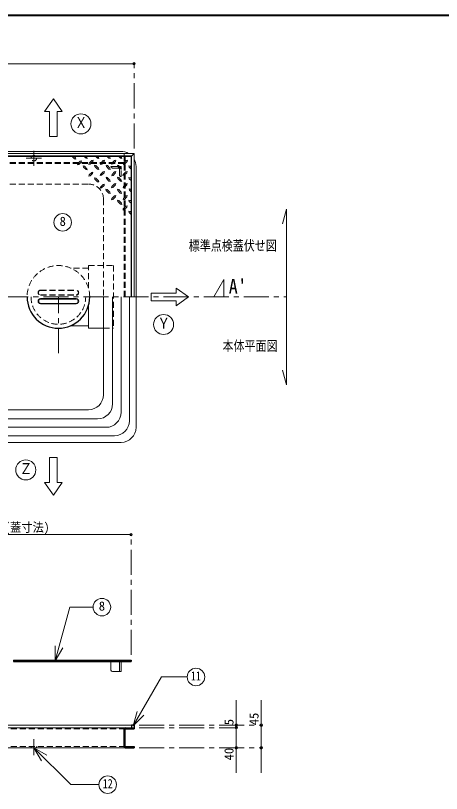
# Model space of a CAD drawing. Units: millimetres at full size, sheet at 1:10; details may follow other scales. Extents: x -2039 to 2011, y -1414 to 1396.
# Drawn here: x -904 to -54, y -156 to 1396 of the extents above; entities that cross this region are included whole.
import ezdxf
from ezdxf.enums import TextEntityAlignment as Align

# ---------------------------------------------------------------- set-up
doc = ezdxf.new("R2010")
doc.units = ezdxf.units.MM
doc.header["$LTSCALE"] = 10
doc.header["$PDMODE"] = 32
doc.header["$PDSIZE"] = 5
doc.linetypes.add('CHAIN1', pattern=[8, 5, -1, 1, -1])
doc.linetypes.add('DASHED1', pattern=[1.8, 1.2, -0.6])
doc.layers.add('0-0_ﾚｲﾔ1', color=4, linetype='Continuous', lineweight=9)
doc.styles.add('ＭＳ ゴシック', font='')
doc.styles.get('ＭＳ ゴシック').set_extended_font_data('MS Gothic')

msp = doc.modelspace()

# ---------------------------------------------------------------- linework, layer by layer
at = {"layer": '0-0_ﾚｲﾔ1', "color": 1, "lineweight": 40}
msp.add_line((2011.23, 1395.55), (-2038.77, 1395.55), dxfattribs=at)
at = {"layer": '0-0_ﾚｲﾔ1'}
for p, q in [((-667.77, 1299.55), (-1689.77, 1299.55)), ((-693.77, 1124.55), (-1663.77, 1124.55)), ((-791.33, 1114.55), (-786.47, 1109.81)), ((-778.19, 1098.32), (-773.13, 1103.38)), ((-767.18, 1114.55), (-763.57, 1110.94)), ((-761, 1110.29), (-763.57, 1110.94)), ((-763.49, 1114.55), (-761.72, 1112.78)), ((-761.72, 1112.78), (-761, 1110.29)), ((-757.22, 1101.37), (-757.86, 1098.88)), ((-755.29, 1099.52), (-750.23, 1104.59)), ((-744.28, 1114.55), (-740.67, 1110.94)), ((-738.1, 1110.21), (-740.67, 1110.94)), ((-740.51, 1114.55), (-738.74, 1112.78)), ((-738.74, 1112.78), (-738.1, 1110.21)), ((-734.32, 1101.29), (-734.96, 1098.8)), ((-732.39, 1099.44), (-727.33, 1104.51)), ((-721.65, 1114.55), (-718.25, 1111.02)), ((-715.68, 1110.37), (-718.25, 1111.02)), ((-718.01, 1114.55), (-716.32, 1112.86)), ((-716.32, 1112.86), (-715.68, 1110.37)), ((-711.9, 1101.45), (-712.54, 1098.96)), ((-709.97, 1099.61), (-704.91, 1104.67)), ((-698.4, 1114.55), (-694.78, 1110.94)), ((-692.21, 1110.21), (-694.78, 1110.94)), ((-694.7, 1114.55), (-692.93, 1112.78)), ((-692.93, 1112.78), (-692.21, 1110.21)), ((-688.43, 1101.29), (-689.08, 1098.8)), ((-686.51, 1099.44), (-681.44, 1104.51)), ((-780.12, 1100.17), (-780.76, 1097.68)), ((-778.19, 1098.32), (-780.76, 1097.68)), ((-768.63, 1093.42), (-769.27, 1095.99)), ((-766.78, 1095.35), (-769.27, 1095.99)), ((-768.63, 1093.42), (-763.57, 1088.36)), ((-766.78, 1095.35), (-761.72, 1090.2)), ((-761, 1087.71), (-763.57, 1088.36)), ((-761.72, 1090.2), (-761, 1087.71)), ((-755.29, 1099.52), (-757.86, 1098.88)), ((-745.73, 1094.62), (-746.37, 1097.19)), ((-743.88, 1096.55), (-746.37, 1097.19)), ((-745.73, 1094.62), (-740.67, 1089.56)), ((-743.88, 1096.55), (-738.82, 1091.41)), ((-738.1, 1088.92), (-740.67, 1089.56)), ((-738.82, 1091.41), (-738.1, 1088.92)), ((-732.39, 1099.44), (-734.96, 1098.8)), ((-722.83, 1094.54), (-723.47, 1097.11)), ((-720.98, 1096.47), (-723.47, 1097.11)), ((-722.83, 1094.54), (-717.76, 1089.48)), ((-720.98, 1096.47), (-715.92, 1091.33)), ((-715.19, 1088.84), (-717.76, 1089.48)), ((-715.92, 1091.33), (-715.19, 1088.84)), ((-709.97, 1099.61), (-712.54, 1098.96)), ((-700.41, 1094.7), (-701.05, 1097.27)), ((-698.56, 1096.63), (-701.05, 1097.27)), ((-700.41, 1094.7), (-695.35, 1089.64)), ((-698.56, 1096.63), (-693.5, 1091.49)), ((-692.77, 1089), (-695.35, 1089.64)), ((-693.5, 1091.49), (-692.77, 1089)), ((-686.51, 1099.44), (-689.08, 1098.8)), ((-675.82, 1094.94), (-678.39, 1095.59)), ((-677.67, 1093.02), (-678.39, 1095.59)), ((-677.67, 1093.02), (-673.77, 1089.12)), ((-675.82, 1094.94), (-673.77, 1092.6)), ((-663.77, 834.55), (-663.77, 1094.55)), ((-757.46, 1077.67), (-758.1, 1075.18)), ((-755.53, 1075.82), (-758.1, 1075.18)), ((-755.53, 1075.82), (-750.47, 1080.88)), ((-745.89, 1069.39), (-746.53, 1071.96)), ((-744.04, 1071.32), (-746.53, 1071.96)), ((-744.04, 1071.32), (-738.98, 1066.18)), ((-734.56, 1078.87), (-735.2, 1076.38)), ((-732.63, 1077.02), (-735.2, 1076.38)), ((-732.63, 1077.02), (-727.57, 1082.09)), ((-722.99, 1070.6), (-723.63, 1073.17)), ((-721.14, 1072.52), (-723.63, 1073.17)), ((-722.99, 1070.6), (-717.93, 1065.53)), ((-721.14, 1072.52), (-716.08, 1067.38)), ((-711.66, 1078.79), (-712.3, 1076.3)), ((-709.73, 1076.94), (-712.3, 1076.3)), ((-709.73, 1076.94), (-704.67, 1082.01)), ((-700.09, 1070.52), (-700.73, 1073.09)), ((-698.24, 1072.44), (-700.73, 1073.09)), ((-700.09, 1070.52), (-695.02, 1065.45)), ((-698.24, 1072.44), (-693.18, 1067.3)), ((-689.24, 1078.95), (-689.88, 1076.46)), ((-687.31, 1077.11), (-689.88, 1076.46)), ((-687.31, 1077.11), (-682.25, 1082.17)), ((-675.34, 1071.96), (-677.91, 1072.61)), ((-677.18, 1070.03), (-677.91, 1072.61)), ((-675.34, 1071.96), (-673.77, 1070.4)), ((-745.89, 1069.39), (-740.83, 1064.33)), ((-738.26, 1063.69), (-740.83, 1064.33)), ((-738.98, 1066.18), (-738.26, 1063.69)), ((-732.79, 1051.79), (-727.73, 1056.86)), ((-715.35, 1064.89), (-717.93, 1065.53)), ((-716.08, 1067.38), (-715.35, 1064.89)), ((-711.82, 1054.85), (-712.46, 1052.36)), ((-709.89, 1053), (-704.83, 1058.06)), ((-692.45, 1064.81), (-695.02, 1065.45)), ((-693.18, 1067.3), (-692.45, 1064.81)), ((-688.92, 1054.77), (-689.56, 1052.27)), ((-686.99, 1052.92), (-681.93, 1057.98)), ((-677.18, 1070.03), (-673.77, 1066.62)), ((-734.72, 1053.64), (-735.36, 1051.15)), ((-732.79, 1051.79), (-735.36, 1051.15)), ((-723.15, 1046.65), (-723.79, 1049.22)), ((-721.3, 1048.58), (-723.79, 1049.22)), ((-723.15, 1046.65), (-718.09, 1041.59)), ((-721.3, 1048.58), (-716.24, 1043.44)), ((-715.51, 1040.94), (-718.09, 1041.59)), ((-716.24, 1043.44), (-715.51, 1040.94)), ((-709.89, 1053), (-712.46, 1052.36)), ((-700.25, 1046.57), (-700.89, 1049.14)), ((-698.4, 1048.5), (-700.89, 1049.14)), ((-700.25, 1046.57), (-695.18, 1041.51)), ((-698.4, 1048.5), (-693.34, 1043.36)), ((-692.61, 1040.86), (-695.18, 1041.51)), ((-693.34, 1043.36), (-692.61, 1040.86)), ((-686.99, 1052.92), (-689.56, 1052.27)), ((-675.01, 1049.14), (-677.59, 1049.78)), ((-676.94, 1047.21), (-677.59, 1049.78)), ((-676.94, 1047.21), (-673.77, 1044.04)), ((-675.01, 1049.14), (-673.77, 1047.9)), ((-711.98, 1030.9), (-712.62, 1028.41)), ((-710.05, 1029.05), (-712.62, 1028.41)), ((-710.05, 1029.05), (-704.99, 1034.11)), ((-698, 1026.56), (-700.57, 1027.2)), ((-699.85, 1024.63), (-700.57, 1027.2)), ((-699.85, 1024.63), (-694.78, 1019.65)), ((-698, 1026.56), (-692.93, 1021.5)), ((-689.08, 1030.82), (-689.72, 1028.33)), ((-687.15, 1028.97), (-689.72, 1028.33)), ((-687.15, 1028.97), (-682.09, 1034.03)), ((-675.42, 1026.88), (-677.99, 1027.52)), ((-677.26, 1024.95), (-677.99, 1027.52)), ((-677.26, 1024.95), (-673.77, 1021.32)), ((-675.42, 1026.88), (-673.77, 1025.23)), ((-692.21, 1018.93), (-694.78, 1019.65)), ((-692.93, 1021.5), (-692.21, 1018.93)), ((-689.16, 1010.41), (-689.8, 1007.84)), ((-687.23, 1008.56), (-689.8, 1007.84)), ((-689.16, 1010.41), (-684.1, 1015.47)), ((-687.23, 1008.56), (-682.25, 1013.62)), ((-675.82, 1004.62), (-678.39, 1005.27)), ((-677.67, 1002.69), (-678.39, 1005.27)), ((-677.67, 1002.69), (-673.77, 998.64)), ((-675.82, 1004.62), (-673.77, 1002.57)), ((-854.27, 831.05), (-783.27, 831.05)), ((-710.56, 621.34), (-710.56, 834.55)), ((-676.98, 587.76), (-676.98, 834.55)), ((-854.27, 821.05), (-783.27, 821.05)), ((-758.77, 817.05), (-758.77, 772.05)), ((-758.77, 777.05), (-794.27, 777.05)), ((-758.77, 772.05), (-728.77, 772.05)), ((-740.56, 591.34), (-1616.98, 591.34)), ((-706.98, 557.76), (-1650.56, 557.76)), ((-1178.77, 360.55), (-673.77, 360.55)), ((-713.77, 90.35), (-713.77, 107.35)), ((-710.77, 87.35), (-696.77, 87.35)), ((-463.77, 30.55), (-463.77, -24.45)), ((-413.77, 30.55), (-413.77, -114.45)), ((-1684.77, -19.45), (-672.77, -19.45)), ((-687.77, -24.45), (-685.47, -24.45)), ((-463.77, -24.45), (-463.77, -114.45))]:
    msp.add_line(p, q, dxfattribs=at)
at = {"layer": '0-0_ﾚｲﾔ1', "linetype": 'CHAIN1'}
for p, q in [((-667.77, 1130.55), (-667.77, 1299.55)), ((-867.77, 1096.05), (-867.77, 1126.05)), ((-852.77, 1111.05), (-882.77, 1111.05)), ((-1968.77, 834.55), (-363.77, 834.55)), ((-818.77, 722.05), (-818.77, 834.55)), ((-673.77, 120.55), (-673.77, 360.55)), ((-657.77, -19.45), (-413.77, -19.45)), ((-657.77, -24.45), (-463.77, -24.45)), ((-867.77, -79.45), (-867.77, -47.15)), ((-657.77, -64.45), (-413.77, -64.45))]:
    msp.add_line(p, q, dxfattribs=at)
at = {"layer": '0-0_ﾚｲﾔ1', "color": 7, "lineweight": 18}
for p, q in [((-828.77, 1229.55), (-846.27, 1204.55)), ((-828.77, 1229.55), (-811.27, 1204.55)), ((-821.27, 1154.55), (-821.27, 1204.55)), ((-811.27, 1204.55), (-821.27, 1204.55)), ((-821.27, 1154.55), (-836.27, 1154.55)), ((-667.77, 1120.55), (-1689.77, 1120.55)), ((-673.77, 1114.55), (-667.77, 1120.55)), ((-667.77, 834.55), (-667.77, 1120.55)), ((-672.77, 1115.55), (-1684.77, 1115.55)), ((-687.77, 1115.55), (-687.77, 1114.55)), ((-672.77, 834.55), (-672.77, 1115.55)), ((-363.77, 1009.55), (-371.53, 980.57)), ((-363.77, 1009.55), (-363.77, 659.55)), ((-633.77, 827.05), (-633.77, 842.05)), ((-558.77, 834.55), (-583.77, 852.05)), ((-728.77, 639.55), (-728.77, 834.55)), ((-663.77, 834.55), (-663.77, 574.55)), ((-633.77, 827.05), (-583.77, 827.05)), ((-558.77, 834.55), (-583.77, 817.05)), ((-583.77, 817.05), (-583.77, 827.05)), ((-363.77, 659.55), (-371.53, 688.53)), ((-933.77, 609.55), (-758.77, 609.55)), ((-693.77, 544.55), (-1663.77, 544.55)), ((-836.27, 514.55), (-821.27, 514.55)), ((-836.27, 514.55), (-836.27, 464.55)), ((-828.77, 439.55), (-846.27, 464.55)), ((-846.27, 464.55), (-836.27, 464.55)), ((-828.77, 439.55), (-811.27, 464.55)), ((-824.89, 108.92), (-824.89, 138.92)), ((-824.89, 108.92), (-809.89, 134.9)), ((-696.77, 107.35), (-696.77, 87.35)), ((-693.77, 107.35), (-693.77, 87.35)), ((-693.77, 87.35), (-696.77, 87.35)), ((-669.23, -20.82), (-661.47, 8.15)), ((-669.23, -20.82), (-648.02, 0.39)), ((-1669.77, -24.45), (-687.77, -24.45)), ((-687.77, -26.75), (-687.77, -24.45)), ((-1669.77, -64.45), (-687.77, -64.45)), ((-867.77, -64.45), (-841.79, -79.45)), ((-867.77, -64.45), (-852.77, -90.43)), ((-687.77, -64.45), (-687.77, -62.15))]:
    msp.add_line(p, q, dxfattribs=at)
at = {"layer": '0-0_ﾚｲﾔ1', "linetype": 'DASHED1'}
for p, q in [((-687.77, 1115.55), (-687.77, 1120.55)), ((-685.47, 834.55), (-685.47, 1120.55)), ((-687.77, 1102.85), (-1669.77, 1102.85)), ((-687.77, 834.55), (-687.77, 1114.55)), ((-687.77, 1100.55), (-1669.77, 1100.55)), ((-933.77, 1059.55), (-758.77, 1059.55)), ((-728.77, 1029.55), (-728.77, 834.55)), ((-758.77, 892.05), (-794.27, 892.05)), ((-758.77, 852.05), (-758.77, 897.05)), ((-854.27, 848.05), (-783.27, 848.05)), ((-854.27, 847.55), (-783.27, 847.55)), ((-854.27, 838.55), (-783.27, 838.55)), ((-854.27, 838.05), (-783.27, 838.05)), ((-728.77, 772.05), (-708.77, 772.05)), ((-1669.77, -26.75), (-687.77, -26.75)), ((-1669.77, -62.15), (-687.77, -62.15)), ((-873.27, -64.45), (-873.27, -62.15)), ((-862.27, -64.45), (-862.27, -62.15))]:
    msp.add_line(p, q, dxfattribs=at)
at = {"layer": '0-0_ﾚｲﾔ1', "color": 5, "lineweight": 25}
for p, q in [((-673.77, 1114.55), (-1683.77, 1114.55)), ((-673.77, 1114.55), (-673.77, 834.55)), ((-854.27, 830.55), (-783.27, 830.55)), ((-854.27, 821.55), (-783.27, 821.55)), ((-908.27, 110.55), (-673.77, 110.55)), ((-673.77, 110.55), (-673.77, 107.35)), ((-687.77, -62.15), (-687.77, -26.75)), ((-685.47, -24.45), (-667.77, -24.45)), ((-685.47, -61), (-685.47, -27.9)), ((-684.32, -26.75), (-667.77, -26.75)), ((-667.77, -19.45), (-672.77, -19.45)), ((-672.77, -19.45), (-672.77, -24.45)), ((-667.77, -19.45), (-667.77, -26.75)), ((-685.47, -64.45), (-667.77, -64.45)), ((-684.32, -62.15), (-667.77, -62.15)), ((-667.77, -62.15), (-667.77, -64.45))]:
    msp.add_line(p, q, dxfattribs=at)
at = {"layer": '0-0_ﾚｲﾔ1', "color": 7, "linetype": 'DASHED1', "lineweight": 18}
for p, q in [((-713.77, 1094.55), (-693.77, 1094.55)), ((-710.77, 1091.55), (-699.77, 1091.55)), ((-696.77, 1088.55), (-696.77, 1077.55)), ((-693.77, 1074.55), (-693.77, 1094.55))]:
    msp.add_line(p, q, dxfattribs=at)
at = {"layer": '0-0_ﾚｲﾔ1', "color": 3, "lineweight": 18}
for p, q in [((-693.77, 604.55), (-693.77, 834.55)), ((-723.77, 574.55), (-1633.77, 574.55))]:
    msp.add_line(p, q, dxfattribs=at)
at = {"layer": '0-0_ﾚｲﾔ1', "color": 7, "lineweight": 18}
for points in [[(-836.27, 1154.55), (-836.27, 1204.55), (-846.27, 1204.55)], [(-633.77, 842.05), (-583.77, 842.05), (-583.77, 852.05)], [(-821.27, 514.55), (-821.27, 464.55), (-811.27, 464.55)], [(-824.89, 108.92), (-796.19, 216.02), (-749.39, 216.02)], [(-669.23, -20.82), (-612.9, 76.74), (-561.76, 76.74)], [(-867.77, -64.45), (-794.22, -138), (-737.77, -138)]]:
    msp.add_lwpolyline(points, dxfattribs=at)
at = {"layer": '0-0_ﾚｲﾔ1'}
for points in [[(-787.51, 1114.55), (-784.62, 1111.66), (-783.9, 1109.09), (-786.47, 1109.81)], [(-780.12, 1100.17), (-774.98, 1105.31), (-772.49, 1105.95), (-773.13, 1103.38)], [(-757.22, 1101.37), (-752.08, 1106.52), (-749.59, 1107.16), (-750.23, 1104.59)], [(-734.32, 1101.29), (-729.18, 1106.44), (-726.68, 1107.08), (-727.33, 1104.51)], [(-711.9, 1101.45), (-706.76, 1106.6), (-704.26, 1107.24), (-704.91, 1104.67)], [(-688.43, 1101.29), (-683.29, 1106.44), (-680.8, 1107.08), (-681.44, 1104.51)], [(-757.46, 1077.67), (-752.32, 1082.81), (-749.83, 1083.45), (-750.47, 1080.88)], [(-734.56, 1078.87), (-729.42, 1084.02), (-726.93, 1084.66), (-727.57, 1082.09)], [(-711.66, 1078.79), (-706.51, 1083.94), (-704.02, 1084.58), (-704.67, 1082.01)], [(-689.24, 1078.95), (-684.1, 1084.1), (-681.6, 1084.74), (-682.25, 1082.17)], [(-734.72, 1053.64), (-729.58, 1058.78), (-727.09, 1059.43), (-727.73, 1056.86)], [(-711.82, 1054.85), (-706.68, 1059.99), (-704.18, 1060.63), (-704.83, 1058.06)], [(-688.92, 1054.77), (-683.77, 1059.91), (-681.28, 1060.55), (-681.93, 1057.98)], [(-711.98, 1030.9), (-706.84, 1036.04), (-704.35, 1036.69), (-704.99, 1034.11)], [(-689.08, 1030.82), (-683.93, 1035.96), (-681.44, 1036.61), (-682.09, 1034.03)], [(-684.1, 1015.47), (-681.52, 1016.19), (-682.25, 1013.62)]]:
    msp.add_lwpolyline(points, dxfattribs=at)
at = {"layer": '0-0_ﾚｲﾔ1', "linetype": 'DASHED1'}
msp.add_lwpolyline([(-758.77, 897.05), (-708.77, 897.05), (-708.77, 772.05)], dxfattribs=at)
at = {"layer": '0-0_ﾚｲﾔ1', "linetype": 'CHAIN1'}
msp.add_lwpolyline([(-508.77, 834.55), (-488.77, 869.55), (-488.77, 834.55)], dxfattribs=at)
at = {"layer": '0-0_ﾚｲﾔ1', "color": 5, "lineweight": 25}
msp.add_lwpolyline([(-908.27, 110.55), (-908.27, 107.35), (-673.77, 107.35)], dxfattribs=at)
at = {"layer": '0-0_ﾚｲﾔ1', "color": 7, "lineweight": 18}
for centre, radius in [((-773.77, 1179.55), 20), ((-810.08, 983.19), 17.5), ((-608.77, 779.55), 20), ((-883.77, 489.55), 20), ((-731.89, 216.02), 17.5), ((-544.26, 76.74), 17.5), ((-720.27, -138), 17.5)]:
    msp.add_circle(centre, radius, dxfattribs=at)
at = {"layer": '0-0_ﾚｲﾔ1', "linetype": 'DASHED1'}
msp.add_circle((-867.77, 1111.05), 5.5, dxfattribs=at)
at = {"layer": '0-0_ﾚｲﾔ1'}
for centre, radius, start, end in [((-693.77, 1094.55), 30, 60.07357, 90), ((-693.77, 1094.55), 30, 0, 29.92643), ((-854.27, 826.05), 5, 90, 270), ((-783.27, 826.05), 5, 270, 90), ((-740.56, 621.34), 30, 270, 0), ((-706.98, 587.76), 30, 270, 0), ((-710.77, 90.35), 3, 180, 270)]:
    msp.add_arc(centre, radius, start, end, dxfattribs=at)
at = {"layer": '0-0_ﾚｲﾔ1', "color": 7, "linetype": 'DASHED1', "lineweight": 18}
for centre, radius, start, end in [((-710.77, 1094.55), 3, 180, 270), ((-699.77, 1088.55), 3, 0, 90), ((-693.77, 1077.55), 3, 180, 270), ((-818.77, 834.55), 54.5, 180, 360)]:
    msp.add_arc(centre, radius, start, end, dxfattribs=at)
at = {"layer": '0-0_ﾚｲﾔ1', "linetype": 'DASHED1'}
for centre, radius, start, end in [((-758.77, 1029.55), 30, 0, 90), ((-818.77, 834.55), 62.5, 0, 180), ((-854.27, 843.05), 5, 90, 270), ((-854.27, 843.05), 4.5, 90, 270), ((-783.27, 843.05), 5, 270, 90), ((-783.27, 843.05), 4.5, 270, 90)]:
    msp.add_arc(centre, radius, start, end, dxfattribs=at)
at = {"layer": '0-0_ﾚｲﾔ1', "color": 5, "lineweight": 25}
for centre, radius, start, end in [((-818.77, 834.55), 62.5, 180, 360), ((-854.27, 826.05), 4.5, 90, 270), ((-783.27, 826.05), 4.5, 270, 90), ((-685.47, -26.75), 2.3, 90, 180), ((-684.32, -27.9), 1.15, 90, 180), ((-684.32, -61), 1.15, 180, 270), ((-685.47, -62.15), 2.3, 180, 270)]:
    msp.add_arc(centre, radius, start, end, dxfattribs=at)
at = {"layer": '0-0_ﾚｲﾔ1', "color": 7, "lineweight": 18}
for centre in [(-758.77, 639.55), (-693.77, 574.55)]:
    msp.add_arc(centre, 30, 270, 0, dxfattribs=at)
at = {"layer": '0-0_ﾚｲﾔ1', "color": 3, "lineweight": 18}
msp.add_arc((-723.77, 604.55), 30, 270, 0, dxfattribs=at)
at = {"layer": '0-0_ﾚｲﾔ1', "color": 1}
for p in [(-667.77, 1299.55), (-673.77, 360.55), (-463.77, -19.45), (-463.77, -24.45), (-413.77, -19.45), (-463.77, -64.45), (-413.77, -64.45)]:
    msp.add_point(p, dxfattribs=at)

# ---------------------------------------------------------------- texts
at = {"layer": '0-0_ﾚｲﾔ1', "color": 7, "style": 'ＭＳ ゴシック'}
for s, height, width, p in [('Ｘ', 21.99, 0.85, (-786.27, 1164.55)), ('標準点検蓋伏せ図', 20.16, 0.8, (-558.77, 920.8)), ("A'", 29.33, 0.9, (-478.77, 832.05)), ('Ｙ', 21.99, 0.85, (-621.27, 764.55)), ('本体平面図', 20.16, 0.8, (-491.27, 720.8)), ('Ｚ', 21.99, 0.85, (-896.27, 474.55)), ('560×505(蓋寸法)', 18.33, 0.9, (-1016.27, 360.55)), ('11', 18.33, 0.8, (-554.26, 64.24)), ('12', 18.33, 0.8, (-730.27, -150.5))]:
    msp.add_text(s, height=height, dxfattribs=dict(at, width=width)).set_placement(p, align=Align.BOTTOM_LEFT)
for p in [(-816.33, 970.69), (-738.14, 203.52)]:
    msp.add_text('8', height=18.33, dxfattribs=at).set_placement(p, align=Align.BOTTOM_LEFT)
for s, p in [('45', (-413.77, -19.45)), ('5', (-463.77, -19.45)), ('40', (-463.77, -89.45))]:
    msp.add_text(s, height=18.33, rotation=90, dxfattribs=at).set_placement(p, align=Align.BOTTOM_LEFT)

doc.saveas('drawing.dxf')
